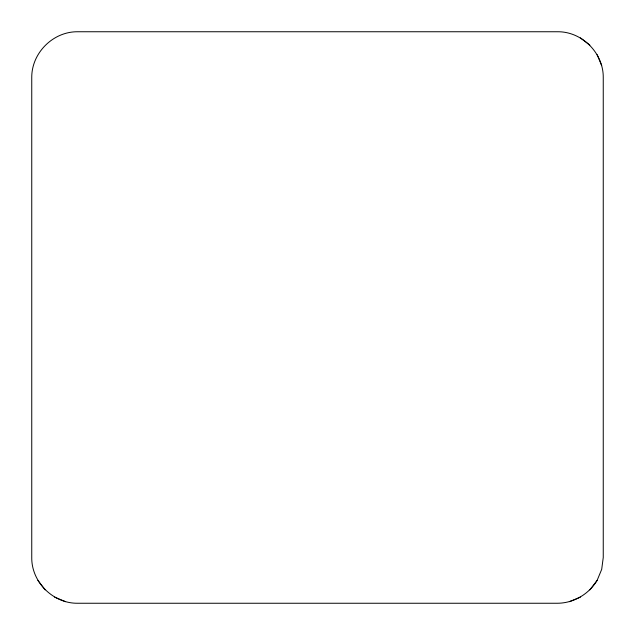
<?xml version="1.0" encoding="UTF-8"?>
<svg xmlns="http://www.w3.org/2000/svg" width="635" height="635" viewBox="0 0 635 635"><rect width="100%" height="100%" fill="white"/><g stroke="black" fill="none" stroke-linecap="round" stroke-linejoin="round"><path stroke-width="0.95" d="M597.122 580.39L601.694 569.365L603.25 557.53L603.25 77.47C603.48 53.054 582.033 31.448 557.53 31.75L77.47 31.75C52.999 31.599 31.599 52.999 31.75 77.47L31.75 557.53C31.448 582.033 53.054 603.48 77.47 603.25L557.53 603.25C573.659 603.139 588.859 594.162 597.122 580.39L589.859 589.859M569.365 601.694L580.39 597.122M54.61 597.122L65.635 601.694M580.39 37.878L589.859 45.141M37.878 580.39L45.141 589.859M597.122 54.61L601.694 65.635"/></g></svg>
